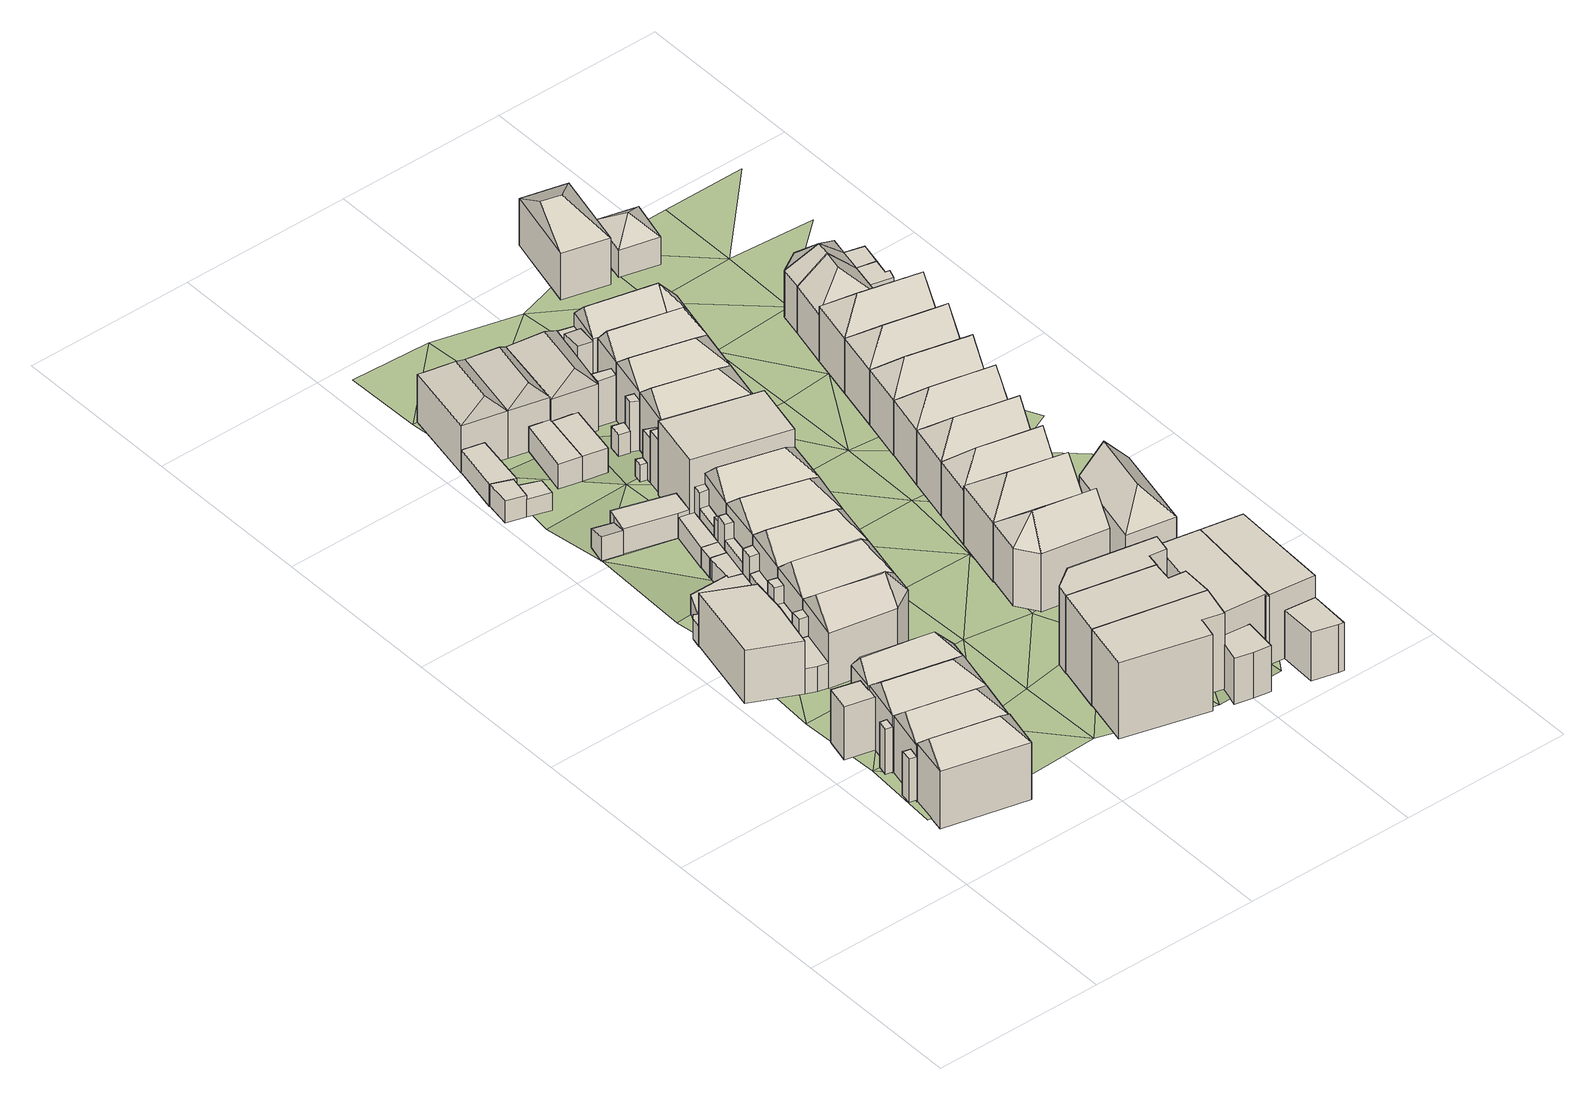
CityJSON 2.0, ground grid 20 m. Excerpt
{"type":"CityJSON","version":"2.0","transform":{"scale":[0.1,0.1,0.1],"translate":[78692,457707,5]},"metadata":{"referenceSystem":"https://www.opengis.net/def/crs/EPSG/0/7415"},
"CityObjects":{
"building1":{"type":"Building","attributes":{"roofType":"1130","AbsoluteEavesHeight":14.44,"AbsoluteRidgeHeight":16.82,"RelativeEavesHeight":7.41,"RelativeRidgeHeight":9.79},"geometry":[{"type":"Solid","lod":"2","boundaries":[[[[0,1,2,3]],[[1,4,5,2]],[[4,6,7,5]],[[6,0,3,7]],[[4,1,8]],[[0,6,9]],[[1,0,9,8]],[[6,4,8,9]],[[3,2,5,7]]]]}]},
"building2":{"type":"Building","children":["building2-1","building2-2"]},
"building2-1":{"type":"BuildingPart","attributes":{"roofType":"1000","AbsoluteEavesHeight":12.84,"AbsoluteRidgeHeight":12.84,"RelativeEavesHeight":5.67,"RelativeRidgeHeight":5.67},"parents":["building2"],"geometry":[{"type":"Solid","lod":"2","boundaries":[[[[10,11,12,13]],[[11,14,15,12]],[[14,16,17,15]],[[16,10,13,17]],[[16,14,11,10]],[[13,12,15,17]]]]}]},
"building2-2":{"type":"BuildingPart","attributes":{"roofType":"1130","AbsoluteEavesHeight":14.2,"AbsoluteRidgeHeight":16.63,"RelativeEavesHeight":7.25,"RelativeRidgeHeight":9.68},"parents":["building2"],"geometry":[{"type":"Solid","lod":"2","boundaries":[[[[18,19,20,21]],[[19,22,23,20]],[[22,24,25,23]],[[24,18,21,25]],[[22,19,26]],[[18,24,27]],[[19,18,27,26]],[[24,22,26,27]],[[21,20,23,25]]]]}]},
"building3":{"type":"Building","children":["building3-1","building3-2"]},
"building3-1":{"type":"BuildingPart","attributes":{"roofType":"1000","AbsoluteEavesHeight":12.75,"AbsoluteRidgeHeight":12.75,"RelativeEavesHeight":5.71,"RelativeRidgeHeight":5.71},"parents":["building3"],"geometry":[{"type":"Solid","lod":"2","boundaries":[[[[28,29,30,31]],[[29,32,33,30]],[[32,34,35,33]],[[34,28,31,35]],[[34,32,29,28]],[[31,30,33,35]]]]}]},
"building3-2":{"type":"BuildingPart","attributes":{"roofType":"1130","AbsoluteEavesHeight":14.2,"AbsoluteRidgeHeight":16.63,"RelativeEavesHeight":7.34,"RelativeRidgeHeight":9.77},"parents":["building3"],"geometry":[{"type":"Solid","lod":"2","boundaries":[[[[36,37,38,39]],[[37,19,20,38]],[[19,40,41,20]],[[40,36,39,41]],[[19,37,42]],[[36,40,43]],[[37,36,43,42]],[[40,19,42,43]],[[39,38,20,41]]]]}]},
"building4":{"type":"Building","children":["building4-1","building4-2"]},
"building4-1":{"type":"BuildingPart","attributes":{"roofType":"1000","AbsoluteEavesHeight":10.26,"AbsoluteRidgeHeight":10.26,"RelativeEavesHeight":3.62,"RelativeRidgeHeight":3.62},"parents":["building4"],"geometry":[{"type":"Solid","lod":"2","boundaries":[[[[44,45,46,47]],[[45,48,49,46]],[[48,50,51,49]],[[50,44,47,51]],[[50,48,45,44]],[[47,46,49,51]]]]}]},
"building4-2":{"type":"BuildingPart","attributes":{"roofType":"1000","AbsoluteEavesHeight":13.4,"AbsoluteRidgeHeight":13.4,"RelativeEavesHeight":6.77,"RelativeRidgeHeight":6.77},"parents":["building4"],"geometry":[{"type":"Solid","lod":"2","boundaries":[[[[52,53,54,55]],[[53,56,57,54]],[[56,58,59,57]],[[58,60,51,59]],[[60,52,55,51]],[[60,58,56,53,52]],[[55,54,57,59,51]]]]}]},
"building5":{"type":"Building","children":["building5-1","building5-2","building5-3"]},
"building5-1":{"type":"BuildingPart","attributes":{"roofType":"1000","AbsoluteEavesHeight":13.74,"AbsoluteRidgeHeight":13.74,"RelativeEavesHeight":6.85,"RelativeRidgeHeight":6.85},"parents":["building5"],"geometry":[{"type":"Solid","lod":"2","boundaries":[[[[61,62,39,63]],[[62,64,65,39]],[[64,66,67,65]],[[66,68,69,67]],[[68,70,71,69]],[[70,61,63,71]],[[70,68,66,64,62,61]],[[63,39,65,67,69,71]]]]}]},
"building5-2":{"type":"BuildingPart","attributes":{"roofType":"1120","AbsoluteEavesHeight":14.2,"AbsoluteRidgeHeight":16.63,"RelativeEavesHeight":7.41,"RelativeRidgeHeight":9.84},"parents":["building5"],"geometry":[{"type":"Solid","lod":"2","boundaries":[[[[72,37,73,74]],[[37,75,76,73]],[[75,77,78,76]],[[77,72,74,78]],[[37,72,79]],[[75,37,79]],[[77,75,79]],[[72,77,79]],[[74,73,76,78]]]]}]},
"building5-3":{"type":"BuildingPart","attributes":{"roofType":"1130","AbsoluteEavesHeight":14.2,"AbsoluteRidgeHeight":16.63,"RelativeEavesHeight":7.41,"RelativeRidgeHeight":9.84},"parents":["building5"],"geometry":[{"type":"Solid","lod":"2","boundaries":[[[[80,75,76,81]],[[75,37,73,76]],[[37,82,83,73]],[[82,80,81,83]],[[37,75,79]],[[80,82,84]],[[75,80,84,79]],[[82,37,79,84]],[[81,76,73,83]]]]}]},
"building6":{"type":"Building","children":["building6-1","building6-2","building6-3","building6-4"]},
"building6-1":{"type":"BuildingPart","attributes":{"roofType":"1030","AbsoluteEavesHeight":13.65,"AbsoluteRidgeHeight":16.27,"RelativeEavesHeight":7.11,"RelativeRidgeHeight":9.72},"parents":["building6"],"geometry":[{"type":"Solid","lod":"2","boundaries":[[[[85,86,87,88]],[[86,89,90,87]],[[89,91,92,90]],[[91,85,88,92]],[[89,86,93]],[[85,91,94]],[[86,85,94,93]],[[91,89,93,94]],[[88,87,90,92]]]]}]},
"building6-2":{"type":"BuildingPart","attributes":{"roofType":"1120","AbsoluteEavesHeight":13.65,"AbsoluteRidgeHeight":16.27,"RelativeEavesHeight":7.12,"RelativeRidgeHeight":9.73},"parents":["building6"],"geometry":[{"type":"Solid","lod":"2","boundaries":[[[[85,91,92,88]],[[91,95,96,92]],[[95,97,98,96]],[[97,85,88,98]],[[91,85,94]],[[95,91,94]],[[97,95,94]],[[85,97,94]],[[88,92,96,98]]]]}]},
"building6-3":{"type":"BuildingPart","attributes":{"roofType":"1000","AbsoluteEavesHeight":9.85,"AbsoluteRidgeHeight":9.85,"RelativeEavesHeight":3.26,"RelativeRidgeHeight":3.26},"parents":["building6"],"geometry":[{"type":"Solid","lod":"2","boundaries":[[[[99,100,101,102]],[[100,103,104,101]],[[103,105,106,104]],[[105,107,54,106]],[[107,108,55,54]],[[108,109,110,55]],[[109,99,102,110]],[[109,108,107,105,103,100,99]],[[102,101,104,106,54,55,110]]]]}]},
"building6-4":{"type":"BuildingPart","attributes":{"roofType":"1000","AbsoluteEavesHeight":12.35,"AbsoluteRidgeHeight":12.35,"RelativeEavesHeight":5.76,"RelativeRidgeHeight":5.76},"parents":["building6"],"geometry":[{"type":"Solid","lod":"2","boundaries":[[[[111,112,101,113]],[[112,114,102,101]],[[114,115,110,102]],[[115,111,113,110]],[[115,114,112,111]],[[113,101,102,110]]]]}]},
"building7":{"type":"Building","children":["building7-1","building7-2","building7-3","building7-4"]},
"building7-1":{"type":"BuildingPart","attributes":{"roofType":"1130","AbsoluteEavesHeight":13.65,"AbsoluteRidgeHeight":16.3,"RelativeEavesHeight":7.22,"RelativeRidgeHeight":9.88},"parents":["building7"],"geometry":[{"type":"Solid","lod":"2","boundaries":[[[[116,117,118,119]],[[117,120,121,118]],[[120,122,123,121]],[[122,116,119,123]],[[120,117,124]],[[116,122,125]],[[117,116,125,124]],[[122,120,124,125]],[[119,118,121,123]]]]}]},
"building7-2":{"type":"BuildingPart","attributes":{"roofType":"1000","AbsoluteEavesHeight":10.15,"AbsoluteRidgeHeight":10.15,"RelativeEavesHeight":3.63,"RelativeRidgeHeight":3.63},"parents":["building7"],"geometry":[{"type":"Solid","lod":"2","boundaries":[[[[126,127,128,129]],[[127,130,131,128]],[[130,132,133,131]],[[132,126,129,133]],[[132,130,127,126]],[[129,128,131,133]]]]}]},
"building7-3":{"type":"BuildingPart","attributes":{"roofType":"1000","AbsoluteEavesHeight":9.06,"AbsoluteRidgeHeight":9.06,"RelativeEavesHeight":2.53,"RelativeRidgeHeight":2.53},"parents":["building7"],"geometry":[{"type":"Solid","lod":"2","boundaries":[[[[134,135,136,128]],[[135,137,138,136]],[[137,139,140,138]],[[139,141,142,140]],[[141,143,144,142]],[[143,145,146,144]],[[145,147,148,146]],[[147,149,150,148]],[[149,151,152,150]],[[151,153,154,152]],[[153,155,156,154]],[[155,134,128,156]],[[155,153,151,149,147,145,143,141,139,137,135,134]],[[128,136,138,140,142,144,146,148,150,152,154,156]]]]}]},
"building7-4":{"type":"BuildingPart","attributes":{"roofType":"1000","AbsoluteEavesHeight":12.35,"AbsoluteRidgeHeight":12.35,"RelativeEavesHeight":5.83,"RelativeRidgeHeight":5.83},"parents":["building7"],"geometry":[{"type":"Solid","lod":"2","boundaries":[[[[157,158,156,131]],[[158,159,160,156]],[[159,161,133,160]],[[161,157,131,133]],[[161,159,158,157]],[[131,156,160,133]]]]}]},
"building8":{"type":"Building","children":["building8-1","building8-2","building8-3"]},
"building8-1":{"type":"BuildingPart","attributes":{"roofType":"1000","AbsoluteEavesHeight":12.35,"AbsoluteRidgeHeight":12.35,"RelativeEavesHeight":5.81,"RelativeRidgeHeight":5.81},"parents":["building8"],"geometry":[{"type":"Solid","lod":"2","boundaries":[[[[162,163,128,164]],[[163,165,129,128]],[[165,166,167,129]],[[166,162,164,167]],[[166,165,163,162]],[[164,128,129,167]]]]}]},
"building8-2":{"type":"BuildingPart","attributes":{"roofType":"1000","AbsoluteEavesHeight":10.15,"AbsoluteRidgeHeight":10.15,"RelativeEavesHeight":3.61,"RelativeRidgeHeight":3.61},"parents":["building8"],"geometry":[{"type":"Solid","lod":"2","boundaries":[[[[168,169,170,90]],[[169,171,164,170]],[[171,172,167,164]],[[172,168,90,167]],[[172,171,169,168]],[[90,170,164,167]]]]}]},
"building8-3":{"type":"BuildingPart","attributes":{"roofType":"1130","AbsoluteEavesHeight":13.65,"AbsoluteRidgeHeight":16.4,"RelativeEavesHeight":7.22,"RelativeRidgeHeight":9.97},"parents":["building8"],"geometry":[{"type":"Solid","lod":"2","boundaries":[[[[122,120,121,123]],[[120,95,173,121]],[[95,89,174,173]],[[89,122,123,174]],[[95,120,175]],[[122,89,176]],[[120,122,176,175]],[[89,95,175,176]],[[123,121,173,174]]]]}]},
"building9":{"type":"Building","children":["building9-1","building9-2","building9-3","building9-4"]},
"building9-1":{"type":"BuildingPart","attributes":{"roofType":"1010","AbsoluteEavesHeight":8.77,"AbsoluteRidgeHeight":8.77,"RelativeEavesHeight":2.92,"RelativeRidgeHeight":2.92},"parents":["building9"],"geometry":[{"type":"Solid","lod":"2","boundaries":[[[[177,178,179,180]],[[178,181,182,179]],[[181,183,184,182]],[[183,177,180,184]],[[183,181,178,177]],[[180,179,182,184]]]]}]},
"building9-2":{"type":"BuildingPart","attributes":{"roofType":"1000","AbsoluteEavesHeight":8.26,"AbsoluteRidgeHeight":8.26,"RelativeEavesHeight":2.27,"RelativeRidgeHeight":2.27},"parents":["building9"],"geometry":[{"type":"Solid","lod":"2","boundaries":[[[[185,186,187,188]],[[186,189,190,187]],[[189,191,192,190]],[[191,185,188,192]],[[191,189,186,185]],[[188,187,190,192]]]]}]},
"building9-3":{"type":"BuildingPart","attributes":{"roofType":"1130","AbsoluteEavesHeight":11.86,"AbsoluteRidgeHeight":14.77,"RelativeEavesHeight":6.11,"RelativeRidgeHeight":9.01},"parents":["building9"],"geometry":[{"type":"Solid","lod":"2","boundaries":[[[[193,194,195,196]],[[194,197,198,195]],[[197,199,200,198]],[[199,193,196,200]],[[197,194,201]],[[193,199,202]],[[194,193,202,201]],[[199,197,201,202]],[[196,195,198,200]]]]}]},
"building9-4":{"type":"BuildingPart","attributes":{"roofType":"1010","AbsoluteEavesHeight":8.77,"AbsoluteRidgeHeight":8.77,"RelativeEavesHeight":2.79,"RelativeRidgeHeight":2.79},"parents":["building9"],"geometry":[{"type":"Solid","lod":"2","boundaries":[[[[203,204,192,205]],[[204,206,207,192]],[[206,177,208,207]],[[177,203,205,208]],[[177,206,204,203]],[[205,192,207,208]]]]}]},
"building10":{"type":"Building","children":["building10-1","building10-2","building10-3","building10-4","building10-5"]},
"building10-1":{"type":"BuildingPart","attributes":{"roofType":"1000","AbsoluteEavesHeight":12.35,"AbsoluteRidgeHeight":12.35,"RelativeEavesHeight":5.93,"RelativeRidgeHeight":5.93},"parents":["building10"],"geometry":[{"type":"Solid","lod":"2","boundaries":[[[[209,210,211,212]],[[210,213,214,211]],[[213,215,216,214]],[[215,209,212,216]],[[215,213,210,209]],[[212,211,214,216]]]]}]},
"building10-2":{"type":"BuildingPart","attributes":{"roofType":"1000","AbsoluteEavesHeight":9.05,"AbsoluteRidgeHeight":9.05,"RelativeEavesHeight":2.63,"RelativeRidgeHeight":2.63},"parents":["building10"],"geometry":[{"type":"Solid","lod":"2","boundaries":[[[[217,218,211,219]],[[218,220,221,211]],[[220,222,223,221]],[[222,217,219,223]],[[222,220,218,217]],[[219,211,221,223]]]]}]},
"building10-3":{"type":"BuildingPart","attributes":{"roofType":"1000","AbsoluteEavesHeight":10.35,"AbsoluteRidgeHeight":10.35,"RelativeEavesHeight":3.9,"RelativeRidgeHeight":3.9},"parents":["building10"],"geometry":[{"type":"Solid","lod":"2","boundaries":[[[[224,225,226,160]],[[225,227,228,226]],[[227,229,230,228]],[[229,224,160,230]],[[229,227,225,224]],[[160,226,228,230]]]]}]},
"building10-4":{"type":"BuildingPart","attributes":{"roofType":"1000","AbsoluteEavesHeight":9.05,"AbsoluteRidgeHeight":9.05,"RelativeEavesHeight":2.58,"RelativeRidgeHeight":2.58},"parents":["building10"],"geometry":[{"type":"Solid","lod":"2","boundaries":[[[[220,231,226,232]],[[231,233,154,226]],[[233,234,235,154]],[[234,222,236,235]],[[222,220,232,236]],[[222,234,233,231,220]],[[232,226,154,235,236]]]]}]},
"building10-5":{"type":"BuildingPart","attributes":{"roofType":"1130","AbsoluteEavesHeight":13.65,"AbsoluteRidgeHeight":16.3,"RelativeEavesHeight":7.24,"RelativeRidgeHeight":9.9},"parents":["building10"],"geometry":[{"type":"Solid","lod":"2","boundaries":[[[[237,238,239,214]],[[238,117,118,239]],[[117,116,119,118]],[[116,237,214,119]],[[117,238,240]],[[237,116,241]],[[238,237,241,240]],[[116,117,240,241]],[[214,239,118,119]]]]}]},
"building11":{"type":"Building","children":["building11-1","building11-2","building11-3"]},
"building11-1":{"type":"BuildingPart","attributes":{"roofType":"1000","AbsoluteEavesHeight":15.87,"AbsoluteRidgeHeight":15.87,"RelativeEavesHeight":9.59,"RelativeRidgeHeight":9.59},"parents":["building11"],"geometry":[{"type":"Solid","lod":"2","boundaries":[[[[242,243,244,245]],[[243,246,247,244]],[[246,248,249,247]],[[248,242,245,249]],[[248,246,243,242]],[[245,244,247,249]]]]}]},
"building11-2":{"type":"BuildingPart","attributes":{"roofType":"1010","AbsoluteEavesHeight":8.95,"AbsoluteRidgeHeight":9.29,"RelativeEavesHeight":2.72,"RelativeRidgeHeight":3.06},"parents":["building11"],"geometry":[{"type":"Solid","lod":"2","boundaries":[[[[250,251,252,253]],[[251,254,255,252]],[[254,256,257,255]],[[256,250,253,257]],[[256,254,251,250]],[[253,252,255,257]]]]}]},
"building11-3":{"type":"BuildingPart","attributes":{"roofType":"1000","AbsoluteEavesHeight":9.49,"AbsoluteRidgeHeight":9.49,"RelativeEavesHeight":3.21,"RelativeRidgeHeight":3.21},"parents":["building11"],"geometry":[{"type":"Solid","lod":"2","boundaries":[[[[258,259,260,261]],[[259,262,263,260]],[[262,264,244,263]],[[264,265,266,244]],[[265,267,268,266]],[[267,269,270,268]],[[269,258,261,270]],[[269,267,265,264,262,259,258]],[[261,260,263,244,266,268,270]]]]}]},
"building12":{"type":"Building","children":["building12-1","building12-2","building12-3","building12-4","building12-5"]},
"building12-1":{"type":"BuildingPart","attributes":{"roofType":"1000","AbsoluteEavesHeight":11.65,"AbsoluteRidgeHeight":11.65,"RelativeEavesHeight":5.25,"RelativeRidgeHeight":5.25},"parents":["building12"],"geometry":[{"type":"Solid","lod":"2","boundaries":[[[[271,272,211,214]],[[272,273,274,211]],[[273,275,276,274]],[[275,271,214,276]],[[275,273,272,271]],[[214,211,274,276]]]]}]},
"building12-2":{"type":"BuildingPart","attributes":{"roofType":"1000","AbsoluteEavesHeight":12.35,"AbsoluteRidgeHeight":12.35,"RelativeEavesHeight":6.05,"RelativeRidgeHeight":6.05},"parents":["building12"],"geometry":[{"type":"Solid","lod":"2","boundaries":[[[[277,278,279,280]],[[278,281,266,279]],[[281,282,283,266]],[[282,284,285,283]],[[284,277,280,285]],[[284,282,281,278,277]],[[280,279,266,283,285]]]]}]},
"building12-3":{"type":"BuildingPart","attributes":{"roofType":"1000","AbsoluteEavesHeight":9.05,"AbsoluteRidgeHeight":9.05,"RelativeEavesHeight":2.75,"RelativeRidgeHeight":2.75},"parents":["building12"],"geometry":[{"type":"Solid","lod":"2","boundaries":[[[[218,217,286,287]],[[217,288,268,286]],[[288,289,279,268]],[[289,218,287,279]],[[289,288,217,218]],[[287,286,268,279]]]]}]},
"building12-4":{"type":"BuildingPart","attributes":{"roofType":"1130","AbsoluteEavesHeight":13.65,"AbsoluteRidgeHeight":16.3,"RelativeEavesHeight":7.34,"RelativeRidgeHeight":9.99},"parents":["building12"],"geometry":[{"type":"Solid","lod":"2","boundaries":[[[[290,291,245,283]],[[291,238,292,245]],[[238,237,293,292]],[[237,290,283,293]],[[238,291,294]],[[290,237,295]],[[291,290,295,294]],[[237,238,294,295]],[[283,245,292,293]]]]}]},
"building12-5":{"type":"BuildingPart","attributes":{"roofType":"1000","AbsoluteEavesHeight":10.35,"AbsoluteRidgeHeight":10.35,"RelativeEavesHeight":4.03,"RelativeRidgeHeight":4.03},"parents":["building12"],"geometry":[{"type":"Solid","lod":"2","boundaries":[[[[296,297,280,298]],[[297,299,285,280]],[[299,300,301,285]],[[300,296,298,301]],[[300,299,297,296]],[[298,280,285,301]]]]}]},
"building13":{"type":"Building","children":["building13-1","building13-2"]},
"building13-1":{"type":"BuildingPart","attributes":{"roofType":"1130","AbsoluteEavesHeight":11.86,"AbsoluteRidgeHeight":14.77,"RelativeEavesHeight":6.03,"RelativeRidgeHeight":8.93},"parents":["building13"],"geometry":[{"type":"Solid","lod":"2","boundaries":[[[[199,197,198,200]],[[197,302,303,198]],[[302,304,305,303]],[[304,199,200,305]],[[302,197,306]],[[199,304,307]],[[197,199,307,306]],[[304,302,306,307]],[[200,198,303,305]]]]}]},
"building13-2":{"type":"BuildingPart","attributes":{"roofType":"1000","AbsoluteEavesHeight":9.1,"AbsoluteRidgeHeight":9.1,"RelativeEavesHeight":3.24,"RelativeRidgeHeight":3.24},"parents":["building13"],"geometry":[{"type":"Solid","lod":"2","boundaries":[[[[308,309,310,311]],[[309,312,313,310]],[[312,314,315,313]],[[314,308,311,315]],[[314,312,309,308]],[[311,310,313,315]]]]}]},
"building14":{"type":"Building","attributes":{"roofType":"1000","AbsoluteEavesHeight":16.6,"AbsoluteRidgeHeight":16.6,"RelativeEavesHeight":9.76,"RelativeRidgeHeight":9.76},"geometry":[{"type":"Solid","lod":"2","boundaries":[[[[316,317,318,319]],[[317,320,321,318]],[[320,322,323,321]],[[322,324,325,323]],[[324,326,327,325]],[[326,316,319,327]],[[326,324,322,320,317,316]],[[319,318,321,323,325,327]]]]}]},
"building15":{"type":"Building","attributes":{"roofType":"1000","AbsoluteEavesHeight":16.6,"AbsoluteRidgeHeight":16.6,"RelativeEavesHeight":9.92,"RelativeRidgeHeight":9.92},"geometry":[{"type":"Solid","lod":"2","boundaries":[[[[328,329,330,331]],[[329,326,332,330]],[[326,324,333,332]],[[324,334,335,333]],[[334,336,337,335]],[[336,338,339,337]],[[338,328,331,339]],[[338,336,334,324,326,329,328]],[[331,330,332,333,335,337,339]]]]}]},
"building16":{"type":"Building","children":["building16-1","building16-2","building16-3"]},
"building16-1":{"type":"BuildingPart","attributes":{"roofType":"1000","AbsoluteEavesHeight":9.1,"AbsoluteRidgeHeight":9.1,"RelativeEavesHeight":3.25,"RelativeRidgeHeight":3.25},"parents":["building16"],"geometry":[{"type":"Solid","lod":"2","boundaries":[[[[340,341,342,343]],[[341,308,344,342]],[[308,345,346,344]],[[345,340,343,346]],[[345,308,341,340]],[[343,342,344,346]]]]}]},
"building16-2":{"type":"BuildingPart","attributes":{"roofType":"1000","AbsoluteEavesHeight":11.86,"AbsoluteRidgeHeight":11.86,"RelativeEavesHeight":5.87,"RelativeRidgeHeight":5.87},"parents":["building16"],"geometry":[{"type":"Solid","lod":"2","boundaries":[[[[347,348,349,350]],[[348,351,352,349]],[[351,347,350,352]],[[351,348,347]],[[350,349,352]]]]}]},
"building16-3":{"type":"BuildingPart","attributes":{"roofType":"1130","AbsoluteEavesHeight":11.86,"AbsoluteRidgeHeight":14.77,"RelativeEavesHeight":6.01,"RelativeRidgeHeight":8.91},"parents":["building16"],"geometry":[{"type":"Solid","lod":"2","boundaries":[[[[353,302,354,355]],[[302,356,357,354]],[[356,351,358,357]],[[351,353,355,358]],[[356,302,359]],[[353,351,360]],[[302,353,360,359]],[[351,356,359,360]],[[355,354,357,358]]]]}]},
"building17":{"type":"Building","attributes":{"roofType":"1000","AbsoluteEavesHeight":16.6,"AbsoluteRidgeHeight":16.6,"RelativeEavesHeight":10.05,"RelativeRidgeHeight":10.05},"geometry":[{"type":"Solid","lod":"2","boundaries":[[[[361,362,363,364]],[[362,336,365,363]],[[336,334,366,365]],[[334,367,368,366]],[[367,369,370,368]],[[369,371,372,370]],[[371,361,364,372]],[[371,369,367,334,336,362,361]],[[364,363,365,366,368,370,372]]]]}]},
"building18":{"type":"Building","attributes":{"roofType":"1000","AbsoluteEavesHeight":12.99,"AbsoluteRidgeHeight":12.99,"RelativeEavesHeight":6.71,"RelativeRidgeHeight":6.71},"geometry":[{"type":"Solid","lod":"2","boundaries":[[[[373,374,249,375]],[[374,376,377,249]],[[376,378,379,377]],[[378,373,375,379]],[[378,376,374,373]],[[375,249,377,379]]]]}]},
"building19":{"type":"Building","children":["building19-1","building19-2","building19-3"]},
"building19-1":{"type":"BuildingPart","attributes":{"roofType":"1000","AbsoluteEavesHeight":8.44,"AbsoluteRidgeHeight":8.44,"RelativeEavesHeight":2.19,"RelativeRidgeHeight":2.19},"parents":["building19"],"geometry":[{"type":"Solid","lod":"2","boundaries":[[[[380,381,382,383]],[[381,384,385,382]],[[384,386,387,385]],[[386,380,383,387]],[[386,384,381,380]],[[383,382,385,387]]]]}]},
"building19-2":{"type":"BuildingPart","attributes":{"roofType":"1130","AbsoluteEavesHeight":13.51,"AbsoluteRidgeHeight":16.02,"RelativeEavesHeight":7.39,"RelativeRidgeHeight":9.89},"parents":["building19"],"geometry":[{"type":"Solid","lod":"2","boundaries":[[[[388,389,390,391]],[[389,392,393,390]],[[392,394,395,393]],[[394,388,391,395]],[[392,389,396]],[[388,394,397]],[[389,388,397,396]],[[394,392,396,397]],[[391,390,393,395]]]]}]},
"building19-3":{"type":"BuildingPart","attributes":{"roofType":"1000","AbsoluteEavesHeight":11.98,"AbsoluteRidgeHeight":11.98,"RelativeEavesHeight":5.72,"RelativeRidgeHeight":5.72},"parents":["building19"],"geometry":[{"type":"Solid","lod":"2","boundaries":[[[[398,399,379,400]],[[399,401,402,379]],[[401,403,404,402]],[[403,398,400,404]],[[403,401,399,398]],[[400,379,402,404]]]]}]},
"building20":{"type":"Building","children":["building20-1","building20-2","building20-3"]},
"building20-1":{"type":"BuildingPart","attributes":{"roofType":"1000","AbsoluteEavesHeight":12.36,"AbsoluteRidgeHeight":12.36,"RelativeEavesHeight":6.32,"RelativeRidgeHeight":6.32},"parents":["building20"],"geometry":[{"type":"Solid","lod":"2","boundaries":[[[[405,406,407,408]],[[406,409,410,407]],[[409,411,412,410]],[[411,405,408,412]],[[411,409,406,405]],[[408,407,410,412]]]]}]},
"building20-2":{"type":"BuildingPart","attributes":{"roofType":"1130","AbsoluteEavesHeight":13.51,"AbsoluteRidgeHeight":16.02,"RelativeEavesHeight":7.39,"RelativeRidgeHeight":9.89},"parents":["building20"],"geometry":[{"type":"Solid","lod":"2","boundaries":[[[[413,414,415,416]],[[414,389,390,415]],[[389,388,391,390]],[[388,413,416,391]],[[389,414,417]],[[413,388,418]],[[414,413,418,417]],[[388,389,417,418]],[[416,415,390,391]]]]}]},
"building20-3":{"type":"BuildingPart","attributes":{"roofType":"1000","AbsoluteEavesHeight":8.76,"AbsoluteRidgeHeight":8.76,"RelativeEavesHeight":2.75,"RelativeRidgeHeight":2.75},"parents":["building20"],"geometry":[{"type":"Solid","lod":"2","boundaries":[[[[419,420,421,407]],[[420,422,423,421]],[[422,424,425,423]],[[424,426,427,425]],[[426,428,410,427]],[[428,419,407,410]],[[428,426,424,422,420,419]],[[407,421,423,425,427,410]]]]}]},
"building21":{"type":"Building","children":["building21-1","building21-2"]},
"building21-1":{"type":"BuildingPart","attributes":{"roofType":"1130","AbsoluteEavesHeight":14.01,"AbsoluteRidgeHeight":16.88,"RelativeEavesHeight":7.46,"RelativeRidgeHeight":10.33},"parents":["building21"],"geometry":[{"type":"Solid","lod":"2","boundaries":[[[[429,430,431,432]],[[430,433,434,431]],[[433,435,436,434]],[[435,429,432,436]],[[433,430,437]],[[429,435,438]],[[430,429,438,437]],[[435,433,437,438]],[[432,431,434,436]]]]}]},
"building21-2":{"type":"BuildingPart","attributes":{"roofType":"1120","AbsoluteEavesHeight":14.01,"AbsoluteRidgeHeight":16.88,"RelativeEavesHeight":7.46,"RelativeRidgeHeight":10.32},"parents":["building21"],"geometry":[{"type":"Solid","lod":"2","boundaries":[[[[430,439,440,441]],[[439,442,443,440]],[[442,433,444,443]],[[433,430,441,444]],[[439,430,437]],[[442,439,437]],[[433,442,437]],[[430,433,437]],[[441,440,443,444]]]]}]},
"building22":{"type":"Building","children":["building22-1","building22-2","building22-3"]},
"building22-1":{"type":"BuildingPart","attributes":{"roofType":"1000","AbsoluteEavesHeight":15.52,"AbsoluteRidgeHeight":15.52,"RelativeEavesHeight":9.01,"RelativeRidgeHeight":9.01},"parents":["building22"],"geometry":[{"type":"Solid","lod":"2","boundaries":[[[[445,446,447,448]],[[446,449,450,447]],[[449,451,452,450]],[[451,453,364,452]],[[453,454,372,364]],[[454,455,456,372]],[[455,445,448,456]],[[455,454,453,451,449,446,445]],[[448,447,450,452,364,372,456]]]]}]},
"building22-2":{"type":"BuildingPart","attributes":{"roofType":"1000","AbsoluteEavesHeight":12.63,"AbsoluteRidgeHeight":12.63,"RelativeEavesHeight":5.97,"RelativeRidgeHeight":5.97},"parents":["building22"],"geometry":[{"type":"Solid","lod":"2","boundaries":[[[[457,458,459,460]],[[458,461,462,459]],[[461,463,464,462]],[[463,465,466,464]],[[465,457,460,466]],[[465,463,461,458,457]],[[460,459,462,464,466]]]]}]},
"building22-3":{"type":"BuildingPart","attributes":{"roofType":"1000","AbsoluteEavesHeight":15.45,"AbsoluteRidgeHeight":15.45,"RelativeEavesHeight":8.92,"RelativeRidgeHeight":8.92},"parents":["building22"],"geometry":[{"type":"Solid","lod":"2","boundaries":[[[[467,468,469,470]],[[468,471,472,469]],[[471,473,448,472]],[[473,467,470,448]],[[473,471,468,467]],[[470,469,472,448]]]]}]},
"building23":{"type":"Building","children":["building23-1","building23-2"]},
"building23-1":{"type":"BuildingPart","attributes":{"roofType":"1000","AbsoluteEavesHeight":11.86,"AbsoluteRidgeHeight":11.86,"RelativeEavesHeight":5.84,"RelativeRidgeHeight":5.84},"parents":["building23"],"geometry":[{"type":"Solid","lod":"2","boundaries":[[[[474,348,349,475]],[[348,347,350,349]],[[347,476,477,350]],[[476,474,475,477]],[[476,347,348,474]],[[475,349,350,477]]]]}]},
"building23-2":{"type":"BuildingPart","attributes":{"roofType":"1130","AbsoluteEavesHeight":13.51,"AbsoluteRidgeHeight":16.02,"RelativeEavesHeight":7.33,"RelativeRidgeHeight":9.84},"parents":["building23"],"geometry":[{"type":"Solid","lod":"2","boundaries":[[[[478,479,480,481]],[[479,414,482,480]],[[414,413,483,482]],[[413,478,481,483]],[[414,479,484]],[[478,413,485]],[[479,478,485,484]],[[413,414,484,485]],[[481,480,482,483]]]]}]},
"building24":{"type":"Building","attributes":{"roofType":"1130","AbsoluteEavesHeight":14.01,"AbsoluteRidgeHeight":16.88,"RelativeEavesHeight":7.62,"RelativeRidgeHeight":10.49},"geometry":[{"type":"Solid","lod":"2","boundaries":[[[[435,442,486,487]],[[442,488,489,486]],[[488,490,491,489]],[[490,435,487,491]],[[488,442,492]],[[435,490,493]],[[442,435,493,492]],[[490,488,492,493]],[[487,486,489,491]]]]}]},
"building25":{"type":"Building","children":["building25-1","building25-2","building25-3","building25-4"]},
"building25-1":{"type":"BuildingPart","attributes":{"roofType":"1030","AbsoluteEavesHeight":13.51,"AbsoluteRidgeHeight":16.02,"RelativeEavesHeight":7.4,"RelativeRidgeHeight":9.91},"parents":["building25"],"geometry":[{"type":"Solid","lod":"2","boundaries":[[[[494,495,496,497]],[[495,498,499,496]],[[498,500,501,499]],[[500,494,497,501]],[[498,495,502]],[[494,500,503]],[[495,494,503,502]],[[500,498,502,503]],[[497,496,499,501]]]]}]},
"building25-2":{"type":"BuildingPart","attributes":{"roofType":"1010","AbsoluteEavesHeight":12.96,"AbsoluteRidgeHeight":13.21,"RelativeEavesHeight":6.83,"RelativeRidgeHeight":7.08},"parents":["building25"],"geometry":[{"type":"Solid","lod":"2","boundaries":[[[[504,505,506,496]],[[505,507,508,506]],[[507,509,510,508]],[[509,504,496,510]],[[509,507,505,504]],[[496,506,508,510]]]]}]},
"building25-3":{"type":"BuildingPart","attributes":{"roofType":"1000","AbsoluteEavesHeight":11.81,"AbsoluteRidgeHeight":11.81,"RelativeEavesHeight":5.74,"RelativeRidgeHeight":5.74},"parents":["building25"],"geometry":[{"type":"Solid","lod":"2","boundaries":[[[[511,512,513,508]],[[512,514,499,513]],[[514,515,510,499]],[[515,511,508,510]],[[515,514,512,511]],[[508,513,499,510]]]]}]},
"building25-4":{"type":"BuildingPart","attributes":{"roofType":"1120","AbsoluteEavesHeight":13.51,"AbsoluteRidgeHeight":16.02,"RelativeEavesHeight":7.39,"RelativeRidgeHeight":9.89},"parents":["building25"],"geometry":[{"type":"Solid","lod":"2","boundaries":[[[[500,516,517,501]],[[516,479,518,517]],[[479,494,497,518]],[[494,500,501,497]],[[516,500,503]],[[479,516,503]],[[494,479,503]],[[500,494,503]],[[501,517,518,497]]]]}]},
"building26":{"type":"Building","children":["building26-1","building26-2"]},
"building26-1":{"type":"BuildingPart","attributes":{"roofType":"1000","AbsoluteEavesHeight":12.67,"AbsoluteRidgeHeight":12.67,"RelativeEavesHeight":6.16,"RelativeRidgeHeight":6.16},"parents":["building26"],"geometry":[{"type":"Solid","lod":"2","boundaries":[[[[519,520,521,522]],[[520,523,524,521]],[[523,525,526,524]],[[525,527,528,526]],[[527,519,522,528]],[[527,525,523,520,519]],[[522,521,524,526,528]]]]}]},
"building26-2":{"type":"BuildingPart","attributes":{"roofType":"1000","AbsoluteEavesHeight":15.52,"AbsoluteRidgeHeight":15.52,"RelativeEavesHeight":9.03,"RelativeRidgeHeight":9.03},"parents":["building26"],"geometry":[{"type":"Solid","lod":"2","boundaries":[[[[529,455,456,470]],[[455,530,531,456]],[[530,532,528,531]],[[532,529,470,528]],[[532,530,455,529]],[[470,456,531,528]]]]}]},
"building27":{"type":"Building","attributes":{"roofType":"1130","AbsoluteEavesHeight":13.44,"AbsoluteRidgeHeight":16.09,"RelativeEavesHeight":7.05,"RelativeRidgeHeight":9.7},"geometry":[{"type":"Solid","lod":"2","boundaries":[[[[533,534,489,491]],[[534,535,536,489]],[[535,537,538,536]],[[537,533,491,538]],[[535,534,539]],[[533,537,540]],[[534,533,540,539]],[[537,535,539,540]],[[491,489,536,538]]]]}]},
"building28":{"type":"Building","attributes":{"roofType":"1130","AbsoluteEavesHeight":13.44,"AbsoluteRidgeHeight":16.09,"RelativeEavesHeight":7.05,"RelativeRidgeHeight":9.7},"geometry":[{"type":"Solid","lod":"2","boundaries":[[[[537,535,536,538]],[[535,541,542,536]],[[541,543,544,542]],[[543,537,538,544]],[[541,535,545]],[[537,543,546]],[[535,537,546,545]],[[543,541,545,546]],[[538,536,542,544]]]]}]},
"building29":{"type":"Building","children":["building29-1","building29-2"]},
"building29-1":{"type":"BuildingPart","attributes":{"roofType":"1130","AbsoluteEavesHeight":12.43,"AbsoluteRidgeHeight":15.67,"RelativeEavesHeight":5.99,"RelativeRidgeHeight":9.24},"parents":["building29"],"geometry":[{"type":"Solid","lod":"2","boundaries":[[[[547,548,549,550]],[[548,551,552,549]],[[551,553,554,552]],[[553,547,550,554]],[[551,548,555]],[[547,553,556]],[[548,547,556,555]],[[553,551,555,556]],[[550,549,552,554]]]]}]},
"building29-2":{"type":"BuildingPart","attributes":{"roofType":"1000","AbsoluteEavesHeight":8.98,"AbsoluteRidgeHeight":8.98,"RelativeEavesHeight":2.59,"RelativeRidgeHeight":2.59},"parents":["building29"],"geometry":[{"type":"Solid","lod":"2","boundaries":[[[[557,558,559,560]],[[558,561,562,559]],[[561,563,564,562]],[[563,557,560,564]],[[563,561,558,557]],[[560,559,562,564]]]]}]},
"building30":{"type":"Building","attributes":{"roofType":"1130","AbsoluteEavesHeight":13.44,"AbsoluteRidgeHeight":16.09,"RelativeEavesHeight":7.07,"RelativeRidgeHeight":9.72},"geometry":[{"type":"Solid","lod":"2","boundaries":[[[[543,541,542,544]],[[541,565,566,542]],[[565,567,568,566]],[[567,543,544,568]],[[565,541,569]],[[543,567,570]],[[541,543,570,569]],[[567,565,569,570]],[[544,542,566,568]]]]}]},
"building31":{"type":"Building","attributes":{"roofType":"1130","AbsoluteEavesHeight":13.44,"AbsoluteRidgeHeight":16.09,"RelativeEavesHeight":7.09,"RelativeRidgeHeight":9.74},"geometry":[{"type":"Solid","lod":"2","boundaries":[[[[567,565,571,572]],[[565,573,574,571]],[[573,575,576,574]],[[575,567,572,576]],[[573,565,577]],[[567,575,578]],[[565,567,578,577]],[[575,573,577,578]],[[572,571,574,576]]]]}]},
"building32":{"type":"Building","attributes":{"roofType":"1130","AbsoluteEavesHeight":12.13,"AbsoluteRidgeHeight":15.31,"RelativeEavesHeight":5.99,"RelativeRidgeHeight":9.17},"geometry":[{"type":"Solid","lod":"2","boundaries":[[[[579,580,581,582]],[[580,583,584,581]],[[583,585,586,584]],[[585,579,582,586]],[[583,580,587]],[[579,585,588]],[[580,579,588,587]],[[585,583,587,588]],[[582,581,584,586]]]]}]},
"building33":{"type":"Building","attributes":{"roofType":"1130","AbsoluteEavesHeight":13.44,"AbsoluteRidgeHeight":16.09,"RelativeEavesHeight":7.09,"RelativeRidgeHeight":9.74},"geometry":[{"type":"Solid","lod":"2","boundaries":[[[[575,573,574,576]],[[573,589,590,574]],[[589,591,592,590]],[[591,575,576,592]],[[589,573,593]],[[575,591,594]],[[573,575,594,593]],[[591,589,593,594]],[[576,574,590,592]]]]}]},
"building34":{"type":"Building","attributes":{"roofType":"1130","AbsoluteEavesHeight":13.44,"AbsoluteRidgeHeight":16.09,"RelativeEavesHeight":7.11,"RelativeRidgeHeight":9.76},"geometry":[{"type":"Solid","lod":"2","boundaries":[[[[591,589,590,592]],[[589,595,596,590]],[[595,597,598,596]],[[597,591,592,598]],[[595,589,599]],[[591,597,600]],[[589,591,600,599]],[[597,595,599,600]],[[592,590,596,598]]]]}]},
"building35":{"type":"Building","attributes":{"roofType":"1120","AbsoluteEavesHeight":9.7,"AbsoluteRidgeHeight":11.66,"RelativeEavesHeight":3.54,"RelativeRidgeHeight":5.5},"geometry":[{"type":"Solid","lod":"2","boundaries":[[[[601,602,603,604]],[[602,605,606,603]],[[605,607,608,606]],[[607,601,604,608]],[[602,601,609]],[[605,602,609]],[[607,605,609]],[[601,607,609]],[[604,603,606,608]]]]}]},
"building36":{"type":"Building","children":["building36-1","building36-2"]},
"building36-1":{"type":"BuildingPart","attributes":{"roofType":"1130","AbsoluteEavesHeight":12.27,"AbsoluteRidgeHeight":15.37,"RelativeEavesHeight":5.97,"RelativeRidgeHeight":9.07},"parents":["building36"],"geometry":[{"type":"Solid","lod":"2","boundaries":[[[[610,611,612,613]],[[611,614,596,612]],[[614,615,616,596]],[[615,610,613,616]],[[614,611,617]],[[610,615,618]],[[611,610,618,617]],[[615,614,617,618]],[[613,612,596,616]]]]}]},
"building36-2":{"type":"BuildingPart","attributes":{"roofType":"1000","AbsoluteEavesHeight":12.27,"AbsoluteRidgeHeight":12.27,"RelativeEavesHeight":5.94,"RelativeRidgeHeight":5.94},"parents":["building36"],"geometry":[{"type":"Solid","lod":"2","boundaries":[[[[619,620,621,622]],[[620,623,624,621]],[[623,625,626,624]],[[625,627,628,626]],[[627,610,613,628]],[[610,619,622,613]],[[610,627,625,623,620,619]],[[622,621,624,626,628,613]]]]}]},
"building37":{"type":"Building","children":["building37-1","building37-2","building37-3"]},
"building37-1":{"type":"BuildingPart","attributes":{"roofType":"1070","AbsoluteEavesHeight":12.27,"AbsoluteRidgeHeight":15.37,"RelativeEavesHeight":6,"RelativeRidgeHeight":9.1},"parents":["building37"],"geometry":[{"type":"Solid","lod":"2","boundaries":[[[[629,630,631,632]],[[630,633,634,631]],[[633,635,636,634]],[[635,637,638,636]],[[637,629,632,638]],[[630,629,639]],[[633,630,639]],[[635,633,639]],[[637,635,639]],[[629,637,639]],[[632,631,634,636,638]]]]}]},
"building37-2":{"type":"BuildingPart","attributes":{"roofType":"1000","AbsoluteEavesHeight":12.27,"AbsoluteRidgeHeight":12.27,"RelativeEavesHeight":5.97,"RelativeRidgeHeight":5.97},"parents":["building37"],"geometry":[{"type":"Solid","lod":"2","boundaries":[[[[629,640,641,632]],[[640,619,622,641]],[[619,610,613,622]],[[610,629,632,613]],[[610,619,640,629]],[[632,641,622,613]]]]}]},
"building37-3":{"type":"BuildingPart","attributes":{"roofType":"1130","AbsoluteEavesHeight":12.27,"AbsoluteRidgeHeight":15.37,"RelativeEavesHeight":5.99,"RelativeRidgeHeight":9.09},"parents":["building37"],"geometry":[{"type":"Solid","lod":"2","boundaries":[[[[615,630,631,616]],[[630,629,632,631]],[[629,610,613,632]],[[610,615,616,613]],[[629,630,639]],[[615,610,618]],[[630,615,618,639]],[[610,629,639,618]],[[616,631,632,613]]]]}]},
"terrain1":{"type":"TINRelief","geometry":[{"type":"CompositeSurface","lod":"2","boundaries":[[[642,643,644]],[[645,642,646]],[[642,644,647]],[[645,648,649]],[[642,647,646]],[[645,646,648]],[[650,649,651]],[[647,644,652]],[[649,648,651]],[[653,650,651]],[[646,647,654]],[[647,652,655]],[[648,646,656]],[[657,653,658]],[[653,651,659]],[[647,655,654]],[[651,648,656]],[[660,657,658]],[[653,659,658]],[[646,654,656]],[[655,652,661]],[[659,651,662]],[[663,660,664]],[[651,656,662]],[[660,658,665]],[[654,655,666]],[[652,667,661]],[[668,663,669]],[[660,665,664]],[[658,659,670]],[[655,661,666]],[[656,654,671]],[[659,662,670]],[[663,664,669]],[[654,666,671]],[[662,656,671]],[[665,658,672]],[[664,665,673]],[[658,670,672]],[[661,667,674]],[[670,662,675]],[[673,665,672]],[[662,671,675]],[[666,661,676]],[[664,673,677]],[[669,664,678]],[[667,679,674]],[[671,666,676]],[[661,674,676]],[[664,677,678]],[[672,670,680]],[[670,675,680]],[[675,671,681]],[[673,672,682]],[[677,673,682]],[[671,676,681]],[[672,680,683]],[[674,679,684]],[[672,683,682]],[[676,674,684]],[[680,675,685]],[[678,677,686]],[[675,681,685]],[[683,680,687]],[[677,682,686]],[[681,676,688]],[[682,683,687]],[[678,686,689]],[[687,680,690]],[[680,685,690]],[[685,681,691]],[[686,682,692]],[[682,687,692]],[[685,693,690]],[[689,686,694]],[[686,692,694]],[[687,690,695]],[[692,687,695]],[[689,694,696]],[[694,692,697]],[[696,694,698]]]}]}
},
"vertices":[
[35,118,94],[134,94,94],[134,94,20],[35,118,20],[123,47,94],[123,47,20],[25,70,94],[25,70,20],[107,76,118],[30,94,118],
[34,117,78],[26,119,78],[26,119,22],[34,117,22],[28,132,78],[28,132,22],[37,130,78],[37,130,22],
[46,167,92],[146,144,92],[146,144,19],[46,167,19],[134,94,92],[134,94,19],[34,117,92],[34,117,19],[117,124,116],[40,142,116],
[45,167,78],[37,169,78],[37,169,20],[45,167,20],[40,181,78],[40,181,20],[48,180,78],[48,180,20],
[57,218,92],[158,194,92],[158,194,19],[57,218,19],[45,167,92],[45,167,19],[128,174,116],[51,192,116],
[49,430,53],[54,439,53],[54,439,16],[49,430,16],[80,425,53],[80,425,16],[78,415,53],[78,415,16],
[72,374,84],[58,318,84],[58,318,16],[72,374,16],[3,345,84],[3,345,16],[25,442,84],[25,442,16],[78,415,84],
[56,218,87],[57,218,87],[56,218,19],[54,205,87],[54,205,19],[21,213,87],[21,213,19],[28,242,87],[28,242,19],[59,234,87],[59,234,19],
[162,214,92],[158,194,18],[162,214,18],[144,239,92],[144,239,18],[146,238,92],[146,238,18],[141,218,116],
[63,253,92],[63,253,18],[56,218,92],[56,218,18],[60,235,116],
[159,296,86],[82,310,86],[82,310,15],[159,296,15],[96,367,86],[96,367,15],[169,346,86],[169,346,15],[89,339,113],[165,323,113],
[191,340,86],[191,340,15],[185,311,86],[185,311,15],
[83,357,48],[93,355,48],[93,355,16],[83,357,16],[82,310,48],[82,310,16],[70,313,48],[70,313,16],[58,318,48],[72,374,48],[85,370,48],[85,370,16],
[96,367,73],[93,355,73],[96,367,16],[83,357,73],[85,370,73],
[121,474,86],[215,448,86],[215,448,14],[121,474,14],[203,394,86],[203,394,14],[108,420,86],[108,420,14],[189,427,113],[115,447,113],
[108,420,51],[98,423,51],[98,423,15],[108,420,15],[107,462,51],[107,462,15],[118,460,51],[118,460,15],
[98,423,41],[80,425,41],[80,425,15],[54,439,41],[54,439,15],[49,430,41],[49,430,15],[25,442,41],[25,442,15],[28,454,41],[28,454,15],[32,459,41],[32,459,15],[36,457,41],[36,457,15],[50,484,41],[50,484,15],[96,484,41],[96,484,15],[95,481,41],[95,481,15],[110,476,41],[110,476,15],
[107,462,73],[110,476,73],[121,474,73],[121,474,15],[118,460,73],
[95,410,73],[98,423,73],[95,410,15],[108,420,73],[105,407,73],[105,407,15],
[96,367,51],[86,370,51],[86,370,15],[95,410,51],[105,407,51],
[191,340,14],[96,367,14],[178,376,114],[102,393,114],
[8,744,38],[20,802,38],[20,802,9],[8,744,9],[45,796,38],[45,796,9],[34,733,38],[34,733,9],
[30,730,33],[55,720,33],[55,720,10],[30,730,10],[51,699,33],[51,699,10],[25,707,33],[25,707,10],
[20,802,69],[37,890,69],[37,890,8],[20,802,8],[88,878,69],[88,878,8],[70,790,69],[70,790,8],[57,855,98],[45,796,98],
[31,735,38],[25,707,38],[31,735,10],[3,714,38],[3,714,10],[8,744,10],
[120,516,73],[123,530,73],[123,530,14],[120,516,14],[132,528,73],[132,528,14],[129,513,73],[129,513,14],
[105,534,40],[123,530,40],[105,534,14],[119,512,40],[119,512,14],[101,516,40],[101,516,14],
[121,474,53],[111,477,53],[111,477,15],[120,516,53],[120,516,15],[129,513,53],[129,513,15],
[111,477,40],[119,512,15],[95,481,40],[100,511,40],[100,511,15],[101,516,15],
[132,528,86],[228,500,86],[228,500,14],[199,480,113],[127,501,113],
[239,551,109],[129,581,109],[129,581,13],[239,551,13],[144,647,109],[144,647,13],[254,616,109],[254,616,13],
[37,607,43],[43,629,36],[43,629,12],[37,607,12],[66,622,36],[66,622,12],[60,600,43],[60,600,12],
[66,622,45],[68,630,45],[68,630,13],[66,622,13],[135,609,45],[135,609,13],[129,581,45],[135,580,45],[135,580,13],[117,584,45],[117,584,13],[60,600,45],[60,600,13],
[132,528,66],[123,530,66],[125,538,66],[125,538,14],[134,535,66],[134,535,14],
[132,569,73],[134,580,73],[134,580,13],[132,569,13],[135,580,73],[145,577,73],[145,577,13],[142,567,73],[142,567,13],
[105,534,13],[123,530,13],[117,584,40],[134,580,40],
[145,577,86],[239,551,86],[228,500,13],[132,528,13],[211,532,113],[139,552,113],
[125,538,53],[132,569,53],[125,538,13],[142,567,53],[134,535,53],[134,535,13],
[131,867,69],[131,867,8],[115,779,69],[115,779,8],[104,844,98],[92,784,98],
[103,715,41],[77,721,41],[77,721,9],[103,715,9],[92,784,41],[92,784,9],[115,779,41],[115,779,9],
[379,57,116],[355,63,116],[355,63,18],[379,57,18],[349,39,116],[349,39,18],[250,65,116],[250,65,18],[263,122,116],[263,122,18],[389,95,116],[389,95,18],
[371,134,116],[391,131,116],[391,131,17],[371,134,17],[389,95,17],[263,122,17],[276,178,116],[276,178,17],[375,157,116],[375,157,17],[374,153,116],[374,153,17],
[143,770,41],[131,709,41],[131,709,8],[143,770,8],[103,715,8],[114,776,41],[114,776,8],
[169,781,69],[167,768,69],[167,768,10],[169,781,10],[165,765,69],[165,765,10],
[114,776,69],[131,867,9],[114,776,9],[186,854,69],[186,854,9],[165,765,9],[153,834,98],[140,771,98],
[398,169,116],[378,172,116],[378,172,15],[398,169,15],[375,157,15],[276,178,15],[280,193,116],[280,193,15],[304,209,116],[304,209,15],[403,190,116],[403,190,15],
[259,637,80],[254,616,80],[259,637,13],[146,647,80],[146,647,13],[150,667,80],[150,667,13],
[151,673,34],[144,675,34],[144,675,12],[151,673,12],[146,685,34],[146,685,12],[153,682,34],[153,682,12],
[176,714,85],[271,688,85],[271,688,11],[176,714,11],[259,637,85],[259,637,11],[163,663,85],[163,663,11],[240,670,110],[170,689,110],
[163,663,70],[150,667,70],[163,663,13],[153,682,70],[153,682,13],[167,676,70],[167,676,13],
[176,714,74],[167,719,74],[167,719,10],[176,714,10],[170,729,74],[170,729,10],[179,726,74],[179,726,10],
[187,764,85],[283,739,85],[283,739,11],[187,764,11],[252,720,110],[182,739,110],
[167,719,38],[166,717,38],[166,717,10],[154,720,38],[154,720,10],[157,735,38],[157,735,10],[170,732,38],[170,732,10],[170,729,38],
[395,253,90],[318,266,90],[318,266,15],[395,253,15],[333,328,90],[333,328,15],[408,311,90],[408,311,15],[331,296,119],[402,282,119],
[302,290,90],[302,290,16],[318,266,16],[312,333,90],[312,333,16],[333,328,16],
[439,63,105],[382,69,105],[382,69,15],[439,63,15],[389,95,105],[389,95,15],[391,131,105],[391,131,15],[398,169,105],[403,190,105],[451,181,105],[451,181,15],
[382,69,76],[418,65,76],[418,65,17],[382,69,17],[413,26,76],[413,26,17],[393,29,76],[393,29,17],[372,34,76],[372,34,17],
[439,60,104],[436,61,104],[436,61,15],[439,60,15],[436,63,104],[436,63,15],[439,63,104],
[187,764,69],[187,764,10],[190,775,69],[190,775,10],
[197,804,85],[293,781,85],[293,781,12],[197,804,12],[283,739,12],[187,764,12],[273,764,110],[192,784,110],
[312,333,14],[408,311,14],[326,395,90],[326,395,14],[423,372,90],[423,372,14],[350,357,119],[416,342,119],
[272,786,85],[193,806,85],[193,806,11],[272,786,11],[204,849,85],[204,849,11],[283,830,85],[283,830,11],[198,827,110],[278,808,110],
[193,806,82],[176,810,82],[176,810,11],[182,838,77],[182,838,11],[200,834,77],[200,834,11],
[182,838,68],[186,854,68],[186,854,11],[204,849,68],[200,834,68],
[299,805,85],[299,805,11],[293,781,11],
[490,6,77],[484,7,77],[484,7,15],[490,6,15],[455,15,77],[455,15,15],[457,58,77],[457,58,15],[493,54,77],[493,54,15],
[439,60,105],[499,172,105],[499,172,15],[493,54,105],
[423,372,84],[326,395,84],[337,443,84],[337,443,14],[434,421,84],[434,421,14],[356,413,111],[429,397,111],
[349,495,84],[349,495,14],[447,472,84],[447,472,14],[369,463,111],[441,447,111],
[491,339,74],[469,239,74],[469,239,14],[491,339,14],[412,249,74],[412,249,14],[436,349,74],[436,349,14],[447,272,107],[463,344,107],
[427,351,40],[431,368,40],[431,368,14],[427,351,14],[467,360,40],[467,360,14],[465,344,40],[465,344,14],
[361,545,84],[361,545,14],[459,523,84],[459,523,14],[381,514,111],[453,498,111],
[361,545,13],[459,523,13],[373,596,84],[373,596,13],[470,573,84],[470,573,13],[392,565,111],[465,548,111],
[285,1031,71],[338,1018,71],[338,1018,11],[285,1031,11],[316,927,71],[316,927,11],[263,940,71],[263,940,11],[297,979,103],[274,985,103],
[385,649,84],[385,649,13],[483,627,84],[483,627,13],[406,616,111],[477,600,111],
[397,703,84],[397,703,13],[496,680,84],[496,680,13],[418,670,111],[489,653,111],
[328,929,47],[340,980,47],[340,980,12],[328,929,12],[386,968,47],[386,968,12],[373,918,47],[373,918,12],[357,949,67],
[471,735,73],[461,688,73],[461,688,13],[471,735,13],[397,703,73],[408,750,73],[408,750,13],[435,719,104],[440,742,104],
[493,730,73],[489,712,73],[489,712,13],[493,730,13],[494,711,73],[494,711,13],[490,700,73],[490,700,13],[465,706,73],[465,706,13],
[477,761,73],[414,777,73],[414,777,13],[477,761,13],[439,792,73],[439,792,13],[439,791,73],[439,791,13],[481,781,73],[481,781,13],[443,759,104],
[499,755,73],[499,755,13],
[30,180,21],[22,86,23],[133,75,21],[28,280,18],[129,281,17],[154,170,19],[92,385,16],[37,425,18],[29,480,18],[116,487,15],[230,80,20],[37,604,13],[230,281,17],[229,182,18],[229,381,14],[28,680,10],[130,680,13],[134,579,13],[41,776,9],[338,201,16],[229,478,14],[32,891,7],[130,880,9],[146,767,8],[309,269,16],[357,39,21],[28,979,9],[121,973,11],[246,578,14],[320,379,15],[269,679,13],[187,790,13],[433,184,15],[330,480,14],[420,283,16],[228,879,10],[221,947,11],[442,45,15],[331,579,14],[435,374,14],[329,781,12],[331,678,12],[529,180,15],[458,471,14],[330,879,11],[392,682,13],[519,315,15],[330,978,12],[479,565,14],[533,400,15],[427,786,13],[513,496,14],[430,881,12],[523,662,14],[430,979,12],[531,873,13],[528,980,11]
]}
